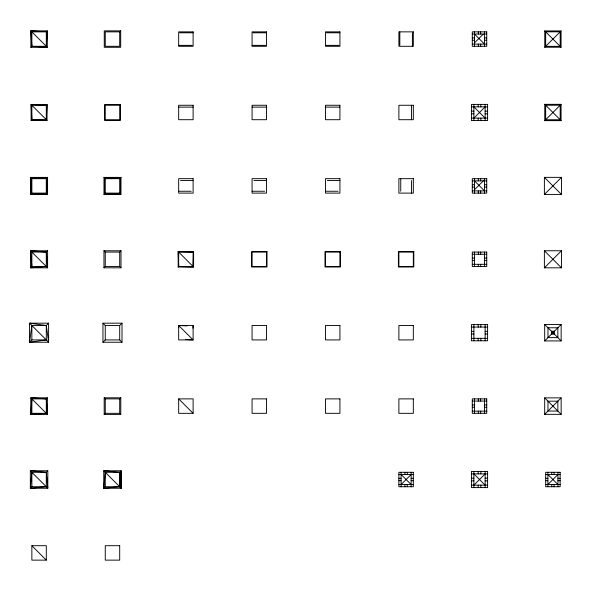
<?xml version="1.0" encoding="UTF-8"?>
<svg xmlns="http://www.w3.org/2000/svg" width="591" height="591" viewBox="0 0 591 591"><rect width="100%" height="100%" fill="white"/><g stroke="black" fill="none" stroke-linecap="round" stroke-linejoin="round"><path stroke-width="0.89" d="M193.109 266.519L193.597 251.589L178.179 251.589L178.179 267.006L193.597 267.006L193.597 251.589L193.109 252.076L193.109 266.519L178.674 266.519L178.179 267.006M46.297 119.707L46.297 105.264L31.116 104.518L31.862 119.707L46.297 119.707L47.044 104.518L31.116 104.518L31.116 120.446L47.044 120.446L47.044 104.518L46.297 105.264L31.862 105.264L31.862 119.707L31.116 120.446M192.962 328.227L193.109 325.486L178.674 325.486L178.674 339.921L193.109 339.921L193.109 325.486M46.297 46.297L47.295 30.865L30.865 30.865L30.865 47.295L47.295 47.295L47.295 30.865L46.297 31.862L46.297 46.297L31.862 46.297L30.865 47.295M46.297 398.888L47.383 414.409L30.776 397.809L46.297 398.888L46.297 413.323L30.776 414.409L31.862 398.888L46.297 398.888L47.383 397.809L47.383 414.409L30.776 414.409L30.776 397.809L47.383 397.809M46.297 472.298L47.812 488.247L30.34 470.776L46.297 472.298L46.297 486.733L30.34 488.247L31.862 472.298L46.297 472.298L47.812 470.776L30.34 470.776L30.34 488.247L47.812 488.247L47.812 470.776M103.75 488.247L105.264 486.733L119.7 486.733L119.7 472.298L120.8 485.928L119.7 486.733L103.75 488.247L105.264 472.298L119.7 472.298L121.221 470.776L121.221 488.247L103.75 488.247L103.75 470.776L121.221 470.776L120.8 482.987L121.221 488.247L103.75 470.776L119.7 472.298L121.221 488.247M119.7 486.733L120.172 483.039L119.7 472.298L120.616 485.928L119.7 486.733L120.394 483.039M46.297 325.486L48.61 342.233L29.55 323.174L46.297 325.486L46.297 339.921L29.55 342.233L31.862 325.486L46.297 325.486L48.61 323.174L48.61 342.233L29.55 342.233L29.55 323.174L48.61 323.174M30.584 194.387L31.862 193.109L46.297 193.109L47.576 194.387L47.576 177.396L30.584 177.396L30.584 194.387L47.576 194.387M30.584 177.396L31.862 178.674L46.297 178.674L47.576 177.396M46.297 266.519L31.862 266.519L30.562 250.776L46.297 252.076L46.297 266.519L30.562 267.812L31.862 266.519L31.862 252.076L46.297 252.076L47.598 250.776L47.598 267.812L30.562 267.812L30.562 250.776L47.598 250.776M103.986 194.387L105.264 193.109L119.7 193.109L120.978 194.387L120.978 177.396L103.986 177.396L103.986 194.387L120.978 194.387M103.986 177.396L105.264 178.674L119.7 178.674L120.978 177.396M29.55 342.233L31.862 339.921L46.297 339.921M103.964 267.812L105.264 266.519L119.7 266.519L121 267.812L121 250.776L103.964 250.776L103.964 267.812L121 267.812M103.964 250.776L105.264 252.076L119.7 252.076L121 250.776M30.776 414.409L31.862 413.323L46.297 413.323M102.952 342.233L105.264 339.921L119.7 339.921L122.012 342.233L122.012 323.174L102.952 323.174L102.952 342.233L122.012 342.233M102.952 323.174L105.264 325.486L119.7 325.486L122.012 323.174M474.521 42.848L483.268 34.101M30.34 488.247L31.862 486.733L46.297 486.733M104.186 414.409L105.264 413.323L119.7 413.323L120.786 414.409L120.786 397.809L104.186 397.809L104.186 414.409L120.786 414.409M104.186 397.809L105.264 398.888L119.7 398.888L120.786 397.809M473.886 118.111L485.137 106.86M544.762 47.236L561.073 30.924L544.762 30.924L544.762 47.236L561.073 47.236L561.073 30.924M474.536 189.659L483.911 180.292M544.762 120.645L561.073 104.326L544.762 104.326L544.762 120.645L561.073 120.645L561.073 104.326M544.385 194.424L561.45 177.359L561.45 194.424L544.385 194.424L544.385 177.359L561.45 177.359M544.385 267.826L561.45 250.761L544.385 250.761L544.385 267.826L561.45 267.826L561.45 250.761M401.09 484.531L411.129 474.492M544.688 340.933L561.147 324.474L544.688 324.474L544.688 340.933L561.147 340.933L561.147 324.474M473.886 485.137L485.137 473.893M544.688 414.335L561.147 397.876L561.147 414.335L544.688 414.335L544.688 397.876L561.147 397.876M547.894 484.531L557.941 474.492M179.605 32.793L193.109 32.793M253.007 32.793L266.511 32.793M326.409 32.793L339.921 32.793M472.29 34.056L486.733 34.056M472.29 37.898L474.492 37.898M484.531 37.898L486.733 37.898M472.29 40.262L474.492 40.262M484.531 40.262L486.733 40.262M472.29 44.103L486.733 44.103M178.674 45.367L192.178 45.367M252.076 45.367L265.581 45.367M325.478 45.367L338.99 45.367M471.426 106.86L487.597 106.86M178.674 107.126L193.109 107.126M252.076 107.126L266.511 107.126M325.478 107.126L339.921 107.126M471.426 111.16L473.886 111.16M485.137 111.16L487.597 111.16M471.426 113.812L473.886 113.812M485.137 113.812L487.597 113.812M471.426 118.111L487.597 118.111M180.536 180.536L193.109 180.536M253.938 180.536L266.511 180.536M327.34 180.536L339.921 180.536M472.29 180.868L486.733 180.868M472.29 184.71L474.492 184.71M484.531 184.71L486.733 184.71M472.29 187.074L474.492 187.074M484.531 187.074L486.733 187.074M472.29 190.908L486.733 190.908M178.674 191.248L191.248 191.248M252.076 191.248L264.65 191.248M325.478 191.248L338.059 191.248M472.29 254.278L486.733 254.278M472.29 258.112L474.492 258.112M484.531 258.112L486.733 258.112M472.29 260.483L474.492 260.483M484.531 260.483L486.733 260.483M472.29 264.317L486.733 264.317M471.426 327.082L487.597 327.082M471.426 331.374L473.886 331.374M485.137 331.374L487.597 331.374M471.426 334.026L473.886 334.026M485.137 334.026L487.597 334.026M471.426 338.325L487.597 338.325M178.674 398.888L193.109 398.888L193.109 413.323L178.674 413.323L178.674 398.888L193.109 413.323M472.29 401.09L486.733 401.09M472.29 404.924L474.492 404.924M484.531 404.924L486.733 404.924M472.29 407.295L474.492 407.295M484.531 407.295L486.733 407.295M472.29 411.129L486.733 411.129M471.426 473.893L487.597 473.893M398.888 474.492L413.323 474.492M545.7 474.492L560.135 474.492M471.426 478.185L473.886 478.185M485.137 478.185L487.597 478.185M398.888 478.326L401.09 478.326M411.129 478.326L413.323 478.326M545.7 478.326L547.894 478.326M557.941 478.326L560.135 478.326M398.888 480.697L401.09 480.697M411.129 480.697L413.323 480.697M545.7 480.697L547.894 480.697M557.941 480.697L560.135 480.697M471.426 480.838L473.886 480.838M485.137 480.838L487.597 480.838M398.888 484.531L413.323 484.531M545.7 484.531L560.135 484.531M471.426 485.137L487.597 485.137M120.616 485.928L120.394 480.099L120.8 485.928M31.862 545.7L46.297 545.7L46.297 560.135L31.862 560.135L31.862 545.7L46.297 560.135M178.179 251.589L193.109 252.076L178.674 252.076L178.674 266.519L193.597 267.006L178.179 251.589L178.674 266.519M31.862 119.707L47.044 120.446L31.116 104.518M178.77 327.311L178.674 325.486L186.896 325.922M185.803 339.53L193.109 339.921L178.674 325.486M30.865 30.865L46.297 31.862L31.862 31.862L31.862 46.297L47.295 47.295L30.865 30.865L31.862 46.297M544.762 30.924L561.073 47.236M474.521 34.101L484.524 44.103M544.762 104.326L561.073 120.645M473.886 106.86L485.137 118.111M544.385 177.359L561.45 194.424M474.536 180.912L484.531 190.908M544.385 250.761L561.45 267.826M544.688 324.474L561.147 340.933M544.688 397.876L561.147 414.335M547.894 474.492L557.941 484.531M473.886 473.893L485.137 485.137M401.09 474.492L411.129 484.531M30.562 250.776L47.598 267.812L46.297 252.076M557.941 472.298L557.941 486.733M554.099 472.298L554.099 474.492M554.099 484.531L554.099 486.733M551.735 472.298L551.735 474.492M551.735 484.531L551.735 486.733M547.894 472.298L547.894 486.733M485.137 104.4L485.137 120.571M485.137 324.614L485.137 340.785M485.137 471.426L485.137 487.597M484.531 31.862L484.531 46.297M484.531 178.674L484.531 193.109M484.531 252.076L484.531 266.519M484.531 398.888L484.531 413.323M480.838 104.4L480.838 106.86M480.838 118.111L480.838 120.571M480.838 324.614L480.838 327.082M480.838 338.325L480.838 340.785M480.838 471.426L480.838 473.893M480.838 485.137L480.838 487.597M480.697 31.862L480.697 34.056M480.697 44.103L480.697 46.297M480.697 178.674L480.697 180.868M480.697 190.908L480.697 193.109M480.697 252.076L480.697 254.278M480.697 264.317L480.697 266.519M480.697 398.888L480.697 401.09M480.697 411.129L480.697 413.323M478.326 31.862L478.326 34.056M478.326 44.103L478.326 46.297M478.326 178.674L478.326 180.868M478.326 190.908L478.326 193.109M478.326 252.076L478.326 254.278M478.326 264.317L478.326 266.519M478.326 398.888L478.326 401.09M478.326 411.129L478.326 413.323M478.185 104.4L478.185 106.86M478.185 118.111L478.185 120.571M478.185 324.614L478.185 327.082M478.185 338.325L478.185 340.785M478.185 471.426L478.185 473.893M478.185 485.137L478.185 487.597M474.492 31.862L474.492 46.297M474.492 178.674L474.492 193.109M474.492 252.076L474.492 266.519M474.492 398.888L474.492 413.323M473.886 104.4L473.886 120.571M473.886 324.614L473.886 340.785M473.886 471.426L473.886 487.597M412.392 32.793L412.392 46.297M411.462 105.264L411.462 119.707M411.462 180.536L411.462 193.109M411.129 472.298L411.129 486.733M407.288 472.298L407.288 474.492M407.288 484.531L407.288 486.733M404.924 472.298L404.924 474.492M404.924 484.531L404.924 486.733M401.09 472.298L401.09 486.733M400.75 178.674L400.75 191.248M399.819 31.862L399.819 45.367M119.7 178.674L119.7 193.109M119.7 252.076L119.7 266.519M119.7 325.486L119.7 339.921M119.7 398.888L119.7 413.323M105.264 178.674L105.264 193.109M105.264 252.076L105.264 266.519M105.264 325.486L105.264 339.921M105.264 398.888L105.264 413.323M105.264 472.298L105.264 486.733M46.297 178.674L46.297 193.109M31.862 178.674L31.862 193.109M31.862 325.486L31.862 339.921M31.862 398.888L31.862 413.323M31.862 472.298L31.862 486.733M120.704 30.865L104.267 30.865L104.267 47.295L120.704 47.295L120.704 30.865M119.7 31.862L105.264 31.862L105.264 46.297L119.7 46.297L119.7 31.862M193.109 31.862L178.674 31.862L178.674 46.297L193.109 46.297L193.109 31.862M266.511 31.862L252.076 31.862L252.076 46.297L266.511 46.297L266.511 31.862M339.921 31.862L325.478 31.862L325.478 46.297L339.921 46.297L339.921 31.862M413.323 31.862L398.888 31.862L398.888 46.297L413.323 46.297L413.323 31.862M486.733 31.862L472.29 31.862L472.29 46.297L486.733 46.297L486.733 31.862M560.179 31.818L545.656 31.818L545.656 46.342L560.179 46.342L560.179 31.818M487.597 104.4L471.426 104.4L471.426 120.571L487.597 120.571L487.597 104.4M120.446 104.518L104.518 104.518L104.518 120.446L120.446 120.446L120.446 104.518M119.7 105.264L105.264 105.264L105.264 119.707L119.7 119.707L119.7 105.264M193.109 105.264L178.674 105.264L178.674 119.707L193.109 119.707L193.109 105.264M266.511 105.264L252.076 105.264L252.076 119.707L266.511 119.707L266.511 105.264M339.921 105.264L325.478 105.264L325.478 119.707L339.921 119.707L339.921 105.264M413.323 105.264L398.888 105.264L398.888 119.707L413.323 119.707L413.323 105.264M560.179 105.228L545.656 105.228L545.656 119.744L560.179 119.744L560.179 105.228M47.021 177.95L31.138 177.95L31.138 193.833L47.021 193.833L47.021 177.95M120.424 177.95L104.541 177.95L104.541 193.833L120.424 193.833L120.424 177.95M193.109 178.674L178.674 178.674L178.674 193.109L193.109 193.109L193.109 178.674M266.511 178.674L252.076 178.674L252.076 193.109L266.511 193.109L266.511 178.674M339.921 178.674L325.478 178.674L325.478 193.109L339.921 193.109L339.921 178.674M413.323 178.674L398.888 178.674L398.888 193.109L413.323 193.109L413.323 178.674M486.733 178.674L472.29 178.674L472.29 193.109L486.733 193.109L486.733 178.674M267.006 251.589L251.589 251.589L251.589 267.006L267.006 267.006L267.006 251.589M340.409 251.589L324.991 251.589L324.991 267.006L340.409 267.006L340.409 251.589M413.818 251.589L398.4 251.589L398.4 267.006L413.818 267.006L413.818 251.589M266.511 252.076L252.076 252.076L252.076 266.519L266.511 266.519L266.511 252.076M339.921 252.076L325.478 252.076L325.478 266.519L339.921 266.519L339.921 252.076M413.323 252.076L398.888 252.076L398.888 266.519L413.323 266.519L413.323 252.076M486.733 252.076L472.29 252.076L472.29 266.519L486.733 266.519L486.733 252.076M487.597 324.614L471.426 324.614L471.426 340.785L487.597 340.785L487.597 324.614M266.511 325.486L252.076 325.486L252.076 339.921L266.511 339.921L266.511 325.486M339.921 325.486L325.478 325.486L325.478 339.921L339.921 339.921L339.921 325.486M413.323 325.486L398.888 325.486L398.888 339.921L413.323 339.921L413.323 325.486M557.852 327.769L547.983 327.769L547.983 337.631L557.852 337.631L557.852 327.769M554.38 331.241L551.455 331.241L551.455 334.166L554.38 334.166L554.38 331.241M266.511 398.888L252.076 398.888L252.076 413.323L266.511 413.323L266.511 398.888M339.921 398.888L325.478 398.888L325.478 413.323L339.921 413.323L339.921 398.888M413.323 398.888L398.888 398.888L398.888 413.323L413.323 413.323L413.323 398.888M486.733 398.888L472.29 398.888L472.29 413.323L486.733 413.323L486.733 398.888M557.852 401.178L547.983 401.178L547.983 411.041L557.852 411.041L557.852 401.178M487.597 471.426L471.426 471.426L471.426 487.597L487.597 487.597L487.597 471.426M413.323 472.298L398.888 472.298L398.888 486.733L413.323 486.733L413.323 472.298M560.135 472.298L545.7 472.298L545.7 486.733L560.135 486.733L560.135 472.298M119.7 545.7L105.264 545.7L105.264 560.135L119.7 560.135L119.7 545.7"/></g></svg>
